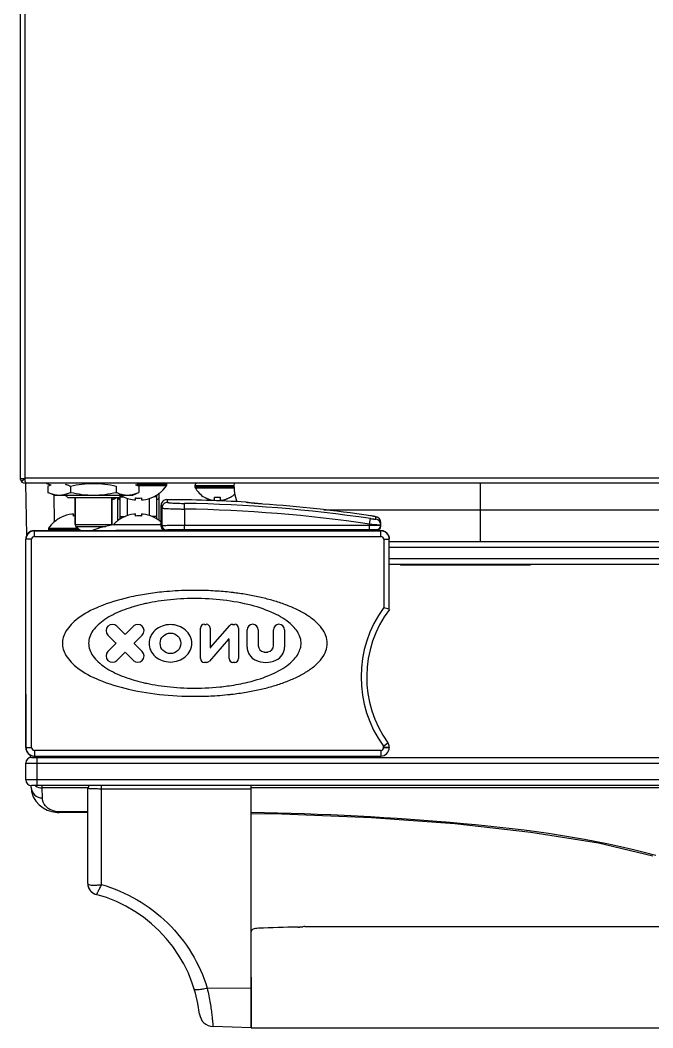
# Model space of a CAD drawing. Header units: millimetres. Extents: x 406 to 4339, y 342 to 2993.
# Drawn here: x 2695 to 2807.3, y 341.8 to 520.6 of the extents above; entities that cross this region are included whole.
import ezdxf

# ---------------------------------------------------------------- set-up
doc = ezdxf.new("R2010")
doc.units = ezdxf.units.MM
doc.header["$LTSCALE"] = 256.666667
doc.layers.get('0').update_dxf_attribs({"linetype": 'CONTINUOUS'})
doc.layers.add('ASSI', color=7, linetype='CONTINUOUS')
doc.layers.add('GEOM', color=7, linetype='CONTINUOUS')

msp = doc.modelspace()

# ---------------------------------------------------------------- linework, layer by layer
at = {"color": 7, "linetype": 'Continuous'}
for p, q in [((2694.98, 987.63), (2694.98, 439.23)), ((2695.88, 439.23), (2694.98, 439.23)), ((2695.17, 438.77), (2695.75, 439.23)), ((2695.88, 438.77), (2695.88, 439.33)), ((2695.88, 438.77), (2695.88, 438.43)), ((3293.98, 438.43), (2695.88, 438.43)), ((2696.14, 429.2), (2695.98, 438.43)), ((2699.89, 437.93), (2700.42, 438.17)), ((2699.89, 437.93), (2699.89, 436.83)), ((2700.99, 436.33), (2699.89, 436.83)), ((2703.93, 437.93), (2703.93, 436.83)), ((2712.02, 437.93), (2712.02, 436.83)), ((2714.96, 436.33), (2716.06, 436.83)), ((2715.46, 438.17), (2715.48, 438.16)), ((2716.06, 437.93), (2715.53, 438.17)), ((2716.06, 437.93), (2716.06, 436.83)), ((2720.46, 437.43), (2720.48, 437.43)), ((2720.48, 437.43), (2720.48, 437.39)), ((2700.99, 436.33), (2714.96, 436.33)), ((2703.48, 435.83), (2702.98, 436.33)), ((2712.48, 435.83), (2703.48, 435.83)), ((2704.73, 435.83), (2704.73, 431.13)), ((2711.23, 435.83), (2711.23, 431.13)), ((2712.48, 435.83), (2712.98, 436.33)), ((2715.43, 435.47), (2715.43, 435.84)), ((2716.53, 435.84), (2716.53, 435.47)), ((2727.68, 435.95), (2727.68, 435.98)), ((2729.48, 435.43), (2729.48, 435.98)), ((2730.48, 435.98), (2730.48, 435.43)), ((2732.28, 435.98), (2732.28, 435.95)), ((2735.08, 435.08), (2735.07, 435.08)), ((2735.08, 435.08), (2735.38, 435.01)), ((2735.37, 435.02), (2735.33, 435.03)), ((2735.33, 435.03), (2735.33, 435.03)), ((2735.45, 435.01), (2735.37, 435.02)), ((2735.56, 434.99), (2735.45, 435.01)), ((2735.71, 434.97), (2735.56, 434.99)), ((2735.88, 434.95), (2735.71, 434.97)), ((2736.08, 434.93), (2735.88, 434.95)), ((2736.31, 434.9), (2736.08, 434.93)), ((2736.57, 434.88), (2736.31, 434.9)), ((2736.85, 434.85), (2736.57, 434.88)), ((2737.15, 434.82), (2736.85, 434.85)), ((2737.48, 434.8), (2737.15, 434.82)), ((2737.82, 434.77), (2737.48, 434.8)), ((2738.04, 434.75), (2737.82, 434.77)), ((2704.43, 432.62), (2704.43, 432.99)), ((2715.43, 432.62), (2715.43, 432.99)), ((2716.53, 432.99), (2716.53, 432.62)), ((2719.98, 430.78), (2719.98, 434.53)), ((2700.48, 431.03), (2700.48, 431.07)), ((2711.48, 431.05), (2711.48, 431.07)), ((2757.31, 432.65), (2757.12, 432.67)), ((2757.54, 432.61), (2757.31, 432.65)), ((2757.73, 432.57), (2757.54, 432.61)), ((2757.9, 432.54), (2757.73, 432.57)), ((2758.04, 432.51), (2757.9, 432.54)), ((2758.16, 432.48), (2758.04, 432.51)), ((2758.27, 432.45), (2758.16, 432.48)), ((2758.39, 432.4), (2758.27, 432.45)), ((2758.52, 432.33), (2758.39, 432.4)), ((2758.64, 432.23), (2758.52, 432.33)), ((2758.76, 432.1), (2758.64, 432.23)), ((2758.86, 431.94), (2758.76, 432.1)), ((2758.94, 431.76), (2758.86, 431.94)), ((2758.97, 431.55), (2758.94, 431.76)), ((2758.98, 431.48), (2758.97, 431.55)), ((2758.98, 430.84), (2758.98, 431.48)), ((2697.47, 430.03), (2758.97, 430.03)), ((2700.49, 431.03), (2700.48, 431.03)), ((2735.27, 430.03), (2735.34, 430.03)), ((2735.34, 430.03), (2735.37, 430.03)), ((2735.37, 430.03), (2735.49, 430.04)), ((2735.49, 430.04), (2735.67, 430.05)), ((2735.67, 430.05), (2735.92, 430.05)), ((2735.92, 430.05), (2736.24, 430.06)), ((2736.24, 430.06), (2736.62, 430.06)), ((2736.62, 430.06), (2737.06, 430.06)), ((2737.06, 430.06), (2737.56, 430.07)), ((2737.56, 430.07), (2737.97, 430.07)), ((2737.97, 430.07), (2756.98, 430.07)), ((2756.98, 430.07), (2757.35, 430.07)), ((2757.35, 430.07), (2757.6, 430.07)), ((2757.6, 430.07), (2757.82, 430.07)), ((2757.82, 430.07), (2757.99, 430.08)), ((2757.99, 430.08), (2758.06, 430.08)), ((2758.06, 430.08), (2758.12, 430.08)), ((2758.12, 430.08), (2758.18, 430.08)), ((2758.18, 430.08), (2758.22, 430.08)), ((2758.22, 430.08), (2758.26, 430.09)), ((2758.26, 430.09), (2758.31, 430.09)), ((2758.31, 430.09), (2758.37, 430.1)), ((2758.37, 430.1), (2758.46, 430.13)), ((2758.46, 430.13), (2758.57, 430.17)), ((2758.57, 430.17), (2758.67, 430.23)), ((2758.67, 430.23), (2758.76, 430.31)), ((2758.76, 430.31), (2758.84, 430.41)), ((2758.84, 430.41), (2758.91, 430.53)), ((2758.91, 430.53), (2758.95, 430.66)), ((2758.95, 430.66), (2758.97, 430.81)), ((2758.97, 430.81), (2758.98, 430.83)), ((2758.98, 430.83), (2758.98, 430.84)), ((2695.98, 391.53), (2695.98, 428.53)), ((2760.32, 429.2), (2760.33, 429.16)), ((2760.48, 428.72), (2760.39, 429.03)), ((2760.49, 428.49), (2760.48, 428.72)), ((2760.49, 416.05), (2760.49, 428.49)), ((3229.46, 428.03), (2760.49, 428.03)), ((3229.46, 424.03), (2760.49, 424.03)), ((2727.66, 413.4), (2728, 413.4)), ((2732.67, 413.4), (2733.06, 413.4)), ((2711.97, 410.07), (2710.56, 411.48)), ((2712.15, 413.07), (2713.56, 411.66)), ((2713.64, 411.66), (2715.06, 413.07)), ((2716.65, 411.48), (2715.23, 410.07)), ((2726.99, 407.33), (2726.99, 412.73)), ((2728.67, 412.73), (2728.67, 409.31)), ((2728.77, 409.27), (2732.16, 413.17)), ((2733.74, 412.73), (2733.74, 407.33)), ((2735.25, 409.35), (2735.25, 412.42)), ((2737.22, 412.42), (2737.22, 409.6)), ((2739.92, 409.6), (2739.92, 412.42)), ((2741.89, 412.42), (2741.89, 409.35)), ((2710.56, 408.57), (2711.97, 409.99)), ((2715.23, 409.99), (2716.65, 408.57)), ((2731.95, 410.78), (2728.56, 406.89)), ((2732.05, 407.33), (2732.05, 410.75)), ((2713.56, 408.4), (2712.15, 406.98)), ((2715.06, 406.98), (2713.64, 408.4)), ((2728.05, 406.65), (2727.66, 406.65)), ((2733.06, 406.65), (2732.72, 406.65)), ((2696.82, 389.78), (2696.82, 390.18)), ((2697.47, 389.78), (2697.47, 390.03)), ((2697.48, 390.03), (2758.98, 390.03)), ((2734.48, 389.78), (2734.48, 390.03)), ((2760.48, 391.62), (2760.48, 391.53)), ((2695.98, 385.78), (2695.98, 388.78)), ((2696.98, 389.78), (3292.98, 389.78)), ((2696.92, 384.45), (2696.91, 384.78)), ((3292.98, 384.78), (2696.98, 384.78)), ((2735.98, 341.78), (2735.98, 384.78)), ((2696.92, 384.45), (2696.99, 383.73)), ((2696.99, 383.73), (2697.29, 382.81)), ((2697.29, 382.81), (2697.76, 382)), ((2706.98, 367.39), (2706.98, 384.28)), ((2697.76, 382), (2698.35, 381.34)), ((2698.35, 381.34), (2699.03, 380.82)), ((2699.03, 380.82), (2699.79, 380.43)), ((2699.79, 380.43), (2700.62, 380.15)), ((2700.62, 380.15), (2701.55, 380.01)), ((2701.55, 380.01), (2701.91, 380)), ((2706.98, 380), (2701.91, 380)), ((2735.98, 379.84), (2741.43, 379.75)), ((2741.43, 379.75), (2757.35, 379.09)), ((2757.35, 379.09), (2772.12, 378.02)), ((2772.12, 378.02), (2785.59, 376.52)), ((2785.59, 376.52), (2797.61, 374.61)), ((2797.61, 374.61), (2807.25, 372.31)), ((2735.98, 341.78), (2729.2, 342.01))]:
    msp.add_line(p, q, dxfattribs=at)
at = {"color": 9, "linetype": 'Continuous'}
for p, q in [((2695.88, 439.33), (2695.88, 987.53)), ((3294.08, 439.33), (2695.88, 439.33)), ((2720.98, 438.23), (2715.71, 438.23)), ((2776.6, 438.43), (2776.6, 428.03)), ((2720.98, 438.11), (2715.65, 438.11)), ((2720.94, 438), (2715.89, 438)), ((2719.63, 431.81), (2719.63, 436.64)), ((2701.09, 431.62), (2701.01, 436.33)), ((2712.33, 431.81), (2712.33, 435.83)), ((2712.73, 436.06), (2712.73, 436.08)), ((2712.73, 432.56), (2712.73, 436.06)), ((2712.73, 436.06), (2713.26, 436.06)), ((2714.03, 432.71), (2714.03, 435.74)), ((2717.93, 432.71), (2717.93, 435.74)), ((2719.22, 436.06), (2718.69, 436.06)), ((2719.23, 436.06), (2719.23, 436.36)), ((2719.23, 432.56), (2719.23, 436.06)), ((2720.98, 435.53), (2721.14, 435.05)), ((2724.13, 433.86), (2724.15, 434.86)), ((2738.04, 434.75), (2738.04, 434.75)), ((2719.98, 434.53), (2720.13, 434.05)), ((2720.13, 434.05), (2720.13, 430.94)), ((2724.13, 433.86), (2724.13, 430.99)), ((2748.88, 433.73), (3241.07, 433.73)), ((2704.73, 431.13), (2711.23, 431.13)), ((2712.73, 432.09), (2712.73, 432.56)), ((2712.73, 432.56), (2713.61, 432.56)), ((2718.43, 432.56), (2718.34, 432.56)), ((2719.23, 432.56), (2718.43, 432.56)), ((2719.23, 432.09), (2719.23, 432.56)), ((2756.98, 431.18), (2757.12, 432.17)), ((2756.98, 430.24), (2756.98, 431.18)), ((2757.12, 432.67), (2757.12, 432.67)), ((2758.12, 432.07), (2758.12, 432.47)), ((2697.47, 430.03), (2697.51, 429.99)), ((2697.51, 428.99), (2697.51, 429.99)), ((2697.51, 429.99), (2758.99, 429.99)), ((2699.98, 430.34), (2705.37, 430.34)), ((2699.98, 430.23), (2705.54, 430.23)), ((2700.01, 430.45), (2705.24, 430.45)), ((2704.87, 430.78), (2710.16, 430.78)), ((2719.98, 430.78), (2720.13, 430.94)), ((2720.73, 430.03), (2720.88, 430.19)), ((2723.23, 430.03), (2723.27, 430.07)), ((2724.13, 430.24), (2724.13, 430.99)), ((2724.13, 430.99), (2756.98, 430.99)), ((2724.13, 430.24), (2756.98, 430.24)), ((2724.56, 430.03), (2724.56, 430.08)), ((2731.39, 430.08), (2724.56, 430.08)), ((2731.39, 430.03), (2731.39, 430.08)), ((2732.68, 430.07), (2732.72, 430.03)), ((2735.92, 430.05), (2735.9, 430.05)), ((2736.28, 430.06), (2736.18, 430.06)), ((2736.4, 430.06), (2736.28, 430.06)), ((2736.43, 430.06), (2736.4, 430.06)), ((2736.57, 430.06), (2736.43, 430.06)), ((2736.69, 430.06), (2736.57, 430.06)), ((2737.14, 430.07), (2737.03, 430.06)), ((2737.7, 430.07), (2737.54, 430.07)), ((2737.97, 430.07), (2737.7, 430.07)), ((2758.23, 430.22), (2758.23, 430.09)), ((2758.99, 429.99), (2758.97, 430.03)), ((2758.99, 428.99), (2758.99, 429.99)), ((2695.98, 428.53), (2696.01, 428.49)), ((2696.01, 391.53), (2696.01, 428.49)), ((2697.01, 428.49), (2696.01, 428.49)), ((2697.01, 391.53), (2697.01, 428.49)), ((2697.51, 428.99), (2758.99, 428.99)), ((2759.49, 428.49), (2760.49, 428.49)), ((2759.49, 428.49), (2759.49, 416.38)), ((3229.46, 427.03), (2760.49, 427.03)), ((3229.46, 425.03), (2760.49, 425.03)), ((2759.43, 391.76), (2760.24, 392.35)), ((2695.98, 391.53), (2697.01, 391.53)), ((2697.51, 391.03), (2697.51, 390.03)), ((2758.98, 391.03), (2697.51, 391.03)), ((2758.98, 391.03), (2758.98, 390.03)), ((2759.48, 391.62), (2760.48, 391.62)), ((2759.48, 391.62), (2759.48, 391.53)), ((2759.48, 391.53), (2760.48, 391.53)), ((2695.98, 388.78), (3293.98, 388.78)), ((2697.98, 384.78), (2697.98, 389.78)), ((3293.98, 385.78), (2695.98, 385.78)), ((2698.89, 384.36), (2698.88, 384.79)), ((2698.92, 382.6), (2698.89, 384.36)), ((2735.98, 384.17), (2709.39, 384.17)), ((2709.39, 367.21), (2709.39, 384.17)), ((2706.98, 380.12), (2701.91, 380.12)), ((2701.91, 380), (2701.91, 380.12)), ((2735.98, 348.77), (2728.17, 348.83))]:
    msp.add_line(p, q, dxfattribs=at)
at = {"color": 7, "linetype": 'Continuous'}
msp.add_circle((2721.65, 410.03), 1.83, dxfattribs=at)
for centre, radius, start, end in [((2695.88, 439.33), 0.9, 186.3797, 270), ((2720.78, 438.23), 0.2, 0, 90), ((2740.92, 437.97), 8, 176.7054, 200.545), ((2716.17, 441.13), 5.67, 315.5167, 319.1826), ((2720.78, 438.11), 0.2, 326.758, 360), ((2730.17, 440.05), 4.8, 210.3012, 238.6273), ((2729.78, 440.05), 4.8, 301.3727, 313.2193), ((2709.81, 439.97), 4.69, 287.5238, 288.465), ((2709.81, 439.99), 4.7, 288.4656, 290.5187), ((2709.8, 440), 4.72, 290.5181, 291.0023), ((2709.8, 440.01), 4.72, 291.0025, 292.5476), ((2709.8, 440.01), 4.73, 292.5474, 293.3174), ((2709.8, 440.02), 4.73, 293.3175, 294.5722), ((2709.8, 440.02), 4.74, 294.5722, 295.5402), ((2709.79, 440.03), 4.74, 295.5402, 296.6812), ((2709.79, 440.03), 4.75, 296.6812, 297.7337), ((2715.79, 441.14), 5.68, 239.4314, 239.6908), ((2715.9, 441.79), 6.33, 263.1837, 265.7043), ((2715.97, 441.61), 5.8, 264.5771, 266.3852), ((2715.97, 441.63), 5.82, 266.3851, 268.1919), ((2715.98, 441.65), 5.84, 268.1917, 270.0001), ((2715.98, 441.63), 5.82, 269.9972, 275.4179), ((2716.05, 441.79), 6.33, 274.2958, 276.8163), ((2720.98, 434.53), 1, 89.7796, 180.0031), ((2719.98, 180.53), 255, 86.6073, 89.7746), ((2730.16, 440.04), 4.75, 238.4659, 241.0313), ((2730.16, 440.03), 4.75, 241.0316, 241.9926), ((2730.16, 440.03), 4.75, 241.9926, 243.3187), ((2730.16, 440.03), 4.74, 243.3188, 244.4598), ((2730.15, 440.02), 4.74, 244.4598, 245.4278), ((2730.15, 440.02), 4.73, 245.4278, 246.6825), ((2730.15, 440.01), 4.73, 246.6826, 247.4526), ((2730.15, 440.01), 4.72, 247.4524, 248.9975), ((2730.15, 440), 4.72, 248.9977, 249.4819), ((2730.14, 439.99), 4.7, 249.4813, 251.5344), ((2730.14, 439.97), 4.68, 251.535, 252.6227), ((2730.13, 439.96), 4.67, 252.6228, 253.6051), ((2730.12, 439.93), 4.64, 253.6036, 255.6824), ((2729.23, 437.42), 2.01, 262.7259, 264.7415), ((2729.23, 437.4), 1.98, 264.7442, 265.3991), ((2729.23, 437.39), 1.97, 265.3984, 266.7833), ((2729.23, 437.38), 1.96, 266.7841, 267.6235), ((2729.23, 437.37), 1.96, 267.6234, 268.8455), ((2729.23, 437.37), 1.95, 268.8459, 270.9258), ((2729.23, 437.37), 1.95, 270.9261, 271.9964), ((2729.22, 437.38), 1.96, 271.9964, 273.0228), ((2729.22, 437.39), 1.97, 273.0233, 274.286), ((2729.22, 437.4), 1.98, 274.2856, 275.1372), ((2729.22, 437.42), 2.01, 275.1401, 277.2744), ((2729.98, 439.74), 3.79, 262.4006, 267.4511), ((2729.98, 439.72), 3.77, 267.455, 270), ((2729.98, 439.72), 3.77, 270, 272.545), ((2729.97, 439.74), 3.79, 272.5489, 277.5994), ((2730.73, 437.42), 2.01, 262.7256, 264.8598), ((2730.73, 437.4), 1.98, 264.8627, 265.7144), ((2730.73, 437.39), 1.97, 265.714, 266.9766), ((2730.73, 437.38), 1.96, 266.9771, 268.0037), ((2730.73, 437.37), 1.95, 268.0037, 269.0738), ((2730.73, 437.37), 1.95, 269.0741, 270.1995), ((2730.73, 437.37), 1.95, 270.1995, 271.1541), ((2730.73, 437.37), 1.95, 271.1545, 272.3767), ((2730.72, 437.38), 1.96, 272.3765, 273.2159), ((2730.72, 437.39), 1.97, 273.2167, 274.6016), ((2730.72, 437.4), 1.98, 274.6009, 275.2558), ((2730.72, 437.42), 2.01, 275.2585, 277.2741), ((2729.83, 439.93), 4.64, 284.3176, 286.3964), ((2729.82, 439.96), 4.67, 286.3949, 287.3772), ((2729.81, 439.97), 4.68, 287.3773, 288.465), ((2729.81, 439.99), 4.7, 288.4656, 290.5187), ((2729.8, 440), 4.72, 290.5181, 291.0023), ((2729.8, 440.01), 4.72, 291.0025, 292.5476), ((2729.8, 440.01), 4.73, 292.5474, 293.3174), ((2729.8, 440.02), 4.73, 293.3175, 294.5722), ((2729.8, 440.02), 4.74, 294.5722, 295.5402), ((2729.79, 440.03), 4.74, 295.5402, 296.6812), ((2729.79, 440.03), 4.75, 296.6813, 298.0074), ((2729.79, 440.03), 4.75, 298.0074, 298.9684), ((2729.79, 440.04), 4.75, 298.9687, 301.5341), ((2719.98, 180.53), 254.87, 81.6196, 85.9346), ((2704.9, 426.67), 6.33, 94.2958, 96.8163), ((2715.9, 426.67), 6.33, 94.2958, 96.8163), ((2716.05, 426.67), 6.33, 83.1837, 85.7043), ((2704.78, 427.33), 5.67, 135.5167, 139.1826), ((2704.97, 426.84), 5.81, 92.4549, 95.4217), ((2705.23, 431.13), 0.5, 180, 224.974), ((2710.73, 431.13), 0.5, 344.592, 360), ((2715.78, 427.33), 5.66, 137.6009, 138.7677), ((2715.78, 427.33), 5.67, 135.5165, 137.601), ((2715.97, 426.82), 5.82, 89.9972, 95.4179), ((2715.98, 426.81), 5.84, 88.1917, 90.0001), ((2715.98, 426.82), 5.82, 86.3851, 88.1919), ((2715.98, 426.85), 5.8, 84.5771, 86.3852), ((2697.47, 428.53), 1.5, 89.9968, 180.0032), ((2700.18, 430.34), 0.2, 146.758, 180), ((2700.18, 430.23), 0.2, 180, 270), ((2720.73, 430.78), 0.75, 180.0029, 269.9971), ((2731.29, 355.7), 74.38, 88.9319, 89.9267), ((2737.43, 428.57), 1.51, 98.5684, 104.3632), ((2749.15, 443.11), 17.7, 227.4974, 227.6942), ((2758.23, 430.84), 0.75, 270.0021, 359.2289), ((2758.99, 428.49), 1.5, 34.9827, 90.0053), ((2758.99, 428.49), 1.5, 30.2534, 34.9803), ((2758.99, 428.49), 1.5, 26.5662, 30.2534), ((2758.99, 428.49), 1.5, 21.0462, 26.5663), ((2724.66, 372.41), 46.93, 98.9046, 100.7103), ((2776.48, 404.03), 20, 143.047, 215.7313), ((2719.43, 293.16), 129.57, 71.5239, 71.9895), ((2711.35, 412.28), 1.12, 45, 225), ((2715.85, 412.28), 1.12, 315, 135), ((2727.66, 412.73), 0.675, 90, 180), ((2728, 412.73), 0.675, 0, 90), ((2732.67, 412.73), 0.675, 90, 139), ((2733.06, 412.73), 0.675, 0, 90), ((2736.24, 412.42), 0.984, 0, 180), ((2740.9, 412.42), 0.984, 0, 180), ((2713.6, 411.7), 0.0562, 225, 315), ((2711.93, 410.03), 0.0562, 315, 45), ((2715.27, 410.03), 0.0562, 135, 225), ((2731.99, 410.75), 0.0562, 0, 139), ((2738.35, 409.6), 1.12, 180, 262.3377), ((2738.8, 409.6), 1.12, 277.6623, 360), ((2711.35, 407.78), 1.12, 135, 315), ((2713.6, 408.36), 0.0562, 45, 135), ((2715.85, 407.78), 1.12, 225, 45), ((2728.73, 409.31), 0.0562, 180, 319), ((2737.78, 409.35), 2.53, 180, 246.4218), ((2738.57, 411.27), 2.81, 262.3377, 277.6623), ((2739.36, 409.35), 2.53, 293.5782, 360), ((2727.66, 407.33), 0.675, 180, 270), ((2728.05, 407.33), 0.675, 270, 319), ((2732.72, 407.33), 0.675, 180, 270), ((2733.06, 407.33), 0.675, 270, 360), ((2738.57, 411.15), 4.5, 246.4218, 293.5782), ((2726.52, 441.08), 38.97, 277.7571, 278.1966), ((2726.3, 454.66), 54.02, 275.824, 276.1409), ((2759.23, 391.62), 1.25, 0, 35.7313), ((2697.47, 391.53), 1.5, 180, 241.9175), ((2697.51, 391.53), 1.5, 179.9995, 258.7039), ((2697.47, 391.53), 1.5, 251.4021, 258.868), ((2697.51, 391.52), 1.49, 258.712, 259.3217), ((2697.51, 391.53), 1.51, 259.3317, 269.9849), ((2758.98, 391.53), 1.5, 270, 360), ((2696.98, 388.78), 1, 90, 180), ((2696.98, 385.78), 1, 180, 270), ((2707.48, 384.28), 0.5, 90.0016, 180), ((2708.98, 367.39), 2, 180, 254.9739), ((2701.98, 341.31), 25, 6.6929, 74.9538), ((2729.29, 344.51), 2.5, 186.6929, 268)]:
    msp.add_arc(centre, radius, start, end, dxfattribs=at)
at = {"color": 6, "linetype": 'Continuous'}
msp.add_arc((2712.73, 435.96), 0.4, 197.9993, 199.4193, dxfattribs=at)
at = {"color": 9, "linetype": 'Continuous'}
for centre, radius, start, end in [((2712.73, 435.96), 0.4, 199.4193, 270), ((2719.23, 435.96), 0.4, 270, 360), ((2721.13, 434.05), 1, 89.7742, 179.8951), ((2719.98, 180.53), 254.37, 81.603, 89.0598), ((2736.28, 440.63), 5.69, 260.5125, 260.9361), ((2736.41, 441.49), 6.56, 260.932, 261.1755), ((2719.98, 180.53), 254.87, 81.6196, 85.9346), ((2719.98, 180.53), 253.37, 81.603, 89.0598), ((2757.98, 431.48), 0.999, 0.0364, 81.4434), ((2757.98, 431.08), 0.999, 0.0368, 81.4308), ((2697.51, 428.49), 1.5, 90.0128, 179.9872), ((2720.88, 430.94), 0.75, 180.0275, 269.9725), ((2723.27, 429.07), 1.01, 73.9407, 89.9685), ((2732.68, 429.07), 1.01, 90.031, 106.0495), ((2737.28, 429.95), 1.54, 176.3605, 177.0759), ((2737.05, 371.55), 58.52, 90.8598, 91.114), ((2737.79, 310.4), 119.66, 90.3633, 90.5256), ((2737.43, 428.57), 1.5, 98.5016, 103.1549), ((2737.94, 284.72), 145.35, 90.1589, 90.3163), ((2758.23, 430.97), 0.75, 270.0021, 359.9892), ((2697.51, 428.49), 0.5, 89.9964, 180.0036), ((2758.99, 428.49), 0.5, 359.9986, 89.9949), ((2776.48, 404.03), 21, 143.9686, 215.7313), ((2759.23, 391.62), 0.25, 0, 35.7313), ((2697.51, 391.53), 0.5, 180.0044, 270.0043), ((2758.98, 391.53), 0.5, 270, 360), ((2698.83, 386.36), 1.98, 233.3742, 236.1135), ((2708.96, 367.31), 1.92, 239.8863, 240.2146), ((2708.97, 367.32), 1.94, 240.2346, 254.9137)]:
    msp.add_arc(centre, radius, start, end, dxfattribs=at)
at = {"color": 7, "linetype": 'Continuous'}
for centre, major_axis, ratio, start_param, end_param in [((2758.98, 428.53), (-0.67, 1.34), 0.99981, 4.712287, 5.819644), ((2697.48, 391.53), (1.5, 0), 0.999848, 9.424778, 10.995574)]:
    msp.add_ellipse(centre, major_axis=major_axis, ratio=ratio, start_param=start_param, end_param=end_param, dxfattribs=at)
for points, knots in [([(2695.88, 438.77), (2695.88, 438.75), (2695.89, 438.66), (2695.91, 438.58), (2695.93, 438.52)], [0, 0, 0, 0, 0.299271, 1, 1, 1, 1]), ([(2695.93, 438.52), (2695.93, 438.5), (2695.94, 438.47), (2695.96, 438.43), (2695.98, 438.43)], [0, 0, 0, 0, 0.680679, 1, 1, 1, 1]), ([(2702.98, 438.28), (2703.06, 438.26), (2703.38, 438.16), (2703.7, 438.03), (2703.93, 437.93)], [0, 0, 0, 0, 0.246009, 1, 1, 1, 1]), ([(2703.93, 437.93), (2705.26, 438.23), (2707.98, 438.61), (2710.69, 438.23), (2712.02, 437.93)], [0, 0, 0, 0, 0.5, 1, 1, 1, 1]), ([(2699.89, 436.83), (2700.38, 436.61), (2701.15, 436.35), (2702.21, 436.32), (2702.72, 436.41), (2702.98, 436.48)], [0, 0, 0, 0, 0.506457, 0.751921, 1, 1, 1, 1]), ([(2702.98, 436.48), (2703.06, 436.5), (2703.38, 436.6), (2703.7, 436.72), (2703.93, 436.83)], [0, 0, 0, 0, 0.246009, 1, 1, 1, 1]), ([(2703.93, 436.83), (2705.26, 436.53), (2707.98, 436.14), (2710.69, 436.53), (2712.02, 436.83)], [0, 0, 0, 0, 0.5, 1, 1, 1, 1]), ([(2712.02, 436.83), (2712.1, 436.79), (2712.41, 436.66), (2712.73, 436.54), (2712.97, 436.48)], [0, 0, 0, 0, 0.254272, 1, 1, 1, 1]), ([(2712.97, 436.48), (2713.23, 436.41), (2713.74, 436.32), (2714.8, 436.35), (2715.57, 436.61), (2716.06, 436.83)], [0, 0, 0, 0, 0.248079, 0.493543, 1, 1, 1, 1]), ([(2716.8, 435.5), (2717.44, 435.57), (2718.7, 435.94), (2719.76, 436.7), (2720.21, 437.16)], [0, 0, 0, 0, 0.500033, 1, 1, 1, 1]), ([(2704.15, 432.96), (2703.51, 432.88), (2702.25, 432.52), (2701.19, 431.75), (2700.74, 431.29)], [0, 0, 0, 0, 0.500033, 1, 1, 1, 1]), ([(2715.15, 432.96), (2714.51, 432.88), (2713.25, 432.52), (2712.19, 431.75), (2711.74, 431.29)], [0, 0, 0, 0, 0.500033, 1, 1, 1, 1]), ([(2719.98, 431.52), (2719.54, 431.92), (2718.54, 432.57), (2717.39, 432.89), (2716.8, 432.96)], [0, 0, 0, 0, 0.49997, 1, 1, 1, 1]), ([(2724.56, 430.08), (2724.44, 430.08), (2724.01, 430.08), (2723.57, 430.08), (2723.27, 430.07)], [0, 0, 0, 0, 0.290197, 1, 1, 1, 1]), ([(2722.51, 419.33), (2721.83, 419.28), (2720.12, 419.15), (2718.41, 418.94), (2717.4, 418.78)], [0, 0, 0, 0, 0.399619, 1, 1, 1, 1]), ([(2733.01, 419), (2732.93, 419.01), (2731.91, 419.13), (2729.87, 419.32), (2726.44, 419.47), (2723.96, 419.41), (2722.51, 419.33)], [0, 0, 0, 0, 0.021965, 0.2942, 0.584416, 1, 1, 1, 1]), ([(2749.48, 410.03), (2749.48, 410.49), (2749.29, 411.44), (2748.53, 412.78), (2747.35, 414), (2745.83, 415.11), (2744.04, 416.08), (2742.04, 416.92), (2740.28, 417.5), (2738.83, 417.9), (2737.72, 418.18), (2736.57, 418.42), (2735, 418.72), (2733.8, 418.9), (2733.01, 419)], [0, 0, 0, 0, 0.068683, 0.143337, 0.227485, 0.321709, 0.424613, 0.533781, 0.646463, 0.703294, 0.760039, 0.818239, 0.879606, 1, 1, 1, 1]), ([(2715.94, 418.53), (2715.37, 418.42), (2712.99, 417.92), (2709.27, 416.81), (2705.43, 414.82), (2703.32, 412.77), (2702.58, 411.13), (2702.48, 410.38), (2702.48, 410.03)], [0, 0, 0, 0, 0.103475, 0.430675, 0.685486, 0.8669, 0.937435, 1, 1, 1, 1]), ([(2744.83, 410.03), (2744.83, 410.33), (2744.74, 410.96), (2744.16, 412.33), (2742.48, 414.07), (2739.39, 415.76), (2735.23, 417.08), (2730.38, 417.86), (2726.15, 418.04), (2722.85, 417.89), (2720.58, 417.67), (2718.8, 417.39), (2717.48, 417.13), (2716.56, 416.92), (2715.66, 416.69), (2714.5, 416.35), (2713.08, 415.86), (2711.48, 415.15), (2710.04, 414.32), (2708.82, 413.38), (2707.88, 412.35), (2707.27, 411.22), (2707.12, 410.42), (2707.12, 410.03)], [0, 0, 0, 0, 0.020408, 0.043254, 0.101075, 0.180999, 0.282803, 0.398594, 0.516256, 0.572147, 0.624595, 0.672914, 0.6954, 0.716739, 0.737559, 0.758427, 0.799868, 0.840135, 0.878261, 0.913403, 0.94509, 0.97355, 1, 1, 1, 1]), ([(2725.44, 410.03), (2725.44, 410.46), (2725.23, 411.36), (2724.37, 412.46), (2723.11, 413.18), (2721.65, 413.43), (2720.18, 413.18), (2718.92, 412.46), (2718.06, 411.36), (2717.85, 410.46), (2717.85, 410.03)], [0, 0, 0, 0, 0.117152, 0.239047, 0.367351, 0.5, 0.632649, 0.760953, 0.882848, 1, 1, 1, 1]), ([(2702.48, 410.03), (2702.48, 409.67), (2702.58, 408.92), (2703.32, 407.29), (2705.43, 405.24), (2709.27, 403.25), (2714.45, 401.69), (2720.49, 400.77), (2725.76, 400.56), (2729.53, 400.72), (2731.16, 400.86), (2731.78, 400.92)], [0, 0, 0, 0, 0.032239, 0.068586, 0.162068, 0.293372, 0.461977, 0.654451, 0.850288, 0.943313, 1, 1, 1, 1]), ([(2707.12, 410.03), (2707.12, 409.64), (2707.27, 408.84), (2707.88, 407.71), (2708.82, 406.67), (2710.04, 405.74), (2711.48, 404.91), (2713.08, 404.2), (2714.5, 403.71), (2715.66, 403.37), (2716.56, 403.13), (2717.48, 402.93), (2718.8, 402.66), (2720.58, 402.39), (2722.85, 402.16), (2726.15, 402.02), (2729.15, 402.14), (2731.32, 402.4), (2731.78, 402.46)], [0, 0, 0, 0, 0.041776, 0.086726, 0.136772, 0.192276, 0.252491, 0.316089, 0.381542, 0.414501, 0.447384, 0.481087, 0.516602, 0.592917, 0.675754, 0.764028, 0.949863, 1, 1, 1, 1]), ([(2717.85, 410.03), (2717.85, 409.59), (2718.06, 408.7), (2718.92, 407.6), (2720.18, 406.88), (2721.65, 406.63), (2723.11, 406.88), (2724.37, 407.6), (2725.23, 408.7), (2725.44, 409.59), (2725.44, 410.03)], [0, 0, 0, 0, 0.117152, 0.239047, 0.367351, 0.5, 0.632649, 0.760953, 0.882848, 1, 1, 1, 1]), ([(2732.08, 400.95), (2732.31, 400.98), (2733.42, 401.1), (2734.92, 401.32), (2736.57, 401.63), (2737.72, 401.88), (2738.83, 402.15), (2740.28, 402.56), (2742.04, 403.14), (2744.04, 403.98), (2745.83, 404.95), (2747.35, 406.06), (2748.53, 407.28), (2749.29, 408.61), (2749.48, 409.57), (2749.48, 410.03)], [0, 0, 0, 0, 0.033682, 0.159739, 0.21836, 0.273957, 0.328165, 0.382453, 0.490095, 0.59438, 0.692681, 0.782691, 0.863075, 0.934389, 1, 1, 1, 1]), ([(2732.08, 402.5), (2733.19, 402.66), (2735.77, 403.15), (2739.39, 404.3), (2742.48, 405.99), (2744.16, 407.72), (2744.74, 409.1), (2744.83, 409.73), (2744.83, 410.03)], [0, 0, 0, 0, 0.214505, 0.497268, 0.71926, 0.879859, 0.943317, 1, 1, 1, 1])]:
    msp.add_open_spline(points, degree=3, knots=knots, dxfattribs=at)
for points in [[(2699.89, 437.93), (2700.08, 438.01), (2700.27, 438.09), (2700.47, 438.16)], [(2715.48, 438.16), (2715.68, 438.09), (2715.87, 438.01), (2716.06, 437.93)], [(2712.92, 436.24), (2713.6, 435.85), (2714.37, 435.59), (2715.15, 435.5)], [(2760.39, 429.03), (2760.46, 428.86), (2760.49, 428.68), (2760.49, 428.49)]]:
    msp.add_open_spline(points, degree=3, dxfattribs=at)
at = {"color": 9, "linetype": 'Continuous'}
for points, knots in [([(2712.73, 436.06), (2712.73, 436.06), (2712.73, 436.06), (2712.73, 436.06), (2712.73, 436.06)], [0, 0, 0, 0, 0.447982, 1, 1, 1, 1]), ([(2719.22, 436.06), (2719.22, 436.06), (2719.22, 436.06), (2719.23, 436.06), (2719.23, 436.06)], [0, 0, 0, 0, 0.447982, 1, 1, 1, 1]), ([(2721.14, 435.05), (2721.14, 435.04), (2721.17, 435.03), (2721.21, 435.02), (2721.29, 435), (2721.44, 434.98), (2721.7, 434.96), (2722.07, 434.93), (2722.51, 434.91), (2723.22, 434.88), (2723.77, 434.87), (2724.15, 434.86)], [0, 0, 0, 0, 0.008158, 0.024672, 0.050088, 0.084302, 0.177954, 0.302274, 0.45262, 0.623359, 1, 1, 1, 1]), ([(2735.34, 435.02), (2735.31, 435.02), (2735.22, 435.04), (2735.12, 435.06), (2735.07, 435.08)], [0, 0, 0, 0, 0.337497, 1, 1, 1, 1]), ([(2738.04, 434.75), (2737.53, 434.79), (2736.65, 434.86), (2735.77, 434.95), (2735.41, 435.01)], [0, 0, 0, 0, 0.579312, 1, 1, 1, 1]), ([(2720.13, 434.05), (2720.14, 434.04), (2720.17, 434.03), (2720.23, 434.02), (2720.33, 434), (2720.54, 433.98), (2720.87, 433.96), (2721.36, 433.93), (2721.96, 433.91), (2722.64, 433.89), (2723.37, 433.87), (2723.88, 433.87), (2724.13, 433.86)], [0, 0, 0, 0, 0.007434, 0.023588, 0.048758, 0.082787, 0.176209, 0.300482, 0.450993, 0.622117, 0.807439, 1, 1, 1, 1]), ([(2756.98, 431.18), (2757.23, 431.16), (2757.6, 431.14), (2758.07, 431.11), (2758.37, 431.09), (2758.62, 431.08), (2758.78, 431.08), (2758.88, 431.08), (2758.93, 431.08), (2758.96, 431.08), (2758.98, 431.08), (2758.98, 431.09)], [0, 0, 0, 0, 0.38229, 0.555071, 0.706587, 0.830946, 0.92334, 0.956386, 0.980231, 0.994689, 1, 1, 1, 1]), ([(2758.12, 432.47), (2758.12, 432.48), (2758.09, 432.49), (2758.04, 432.51), (2757.94, 432.53), (2757.82, 432.55), (2757.67, 432.58), (2757.43, 432.63), (2757.25, 432.65), (2757.12, 432.67)], [0, 0, 0, 0, 0.023133, 0.082387, 0.176287, 0.301099, 0.451932, 0.622998, 1, 1, 1, 1]), ([(2757.12, 432.17), (2757.25, 432.15), (2757.43, 432.13), (2757.67, 432.1), (2757.82, 432.08), (2757.94, 432.07), (2758.04, 432.06), (2758.09, 432.06), (2758.12, 432.07), (2758.12, 432.07)], [0, 0, 0, 0, 0.380794, 0.553351, 0.704997, 0.829661, 0.92233, 0.979392, 1, 1, 1, 1]), ([(2720.13, 430.94), (2720.14, 430.94), (2720.17, 430.94), (2720.23, 430.95), (2720.33, 430.95), (2720.47, 430.96), (2720.64, 430.96), (2720.93, 430.97), (2721.36, 430.98), (2721.96, 430.98), (2722.64, 430.99), (2723.37, 430.99), (2723.88, 430.99), (2724.13, 430.99)], [0, 0, 0, 0, 0.006544, 0.022344, 0.047336, 0.081283, 0.123882, 0.174721, 0.299163, 0.449941, 0.621391, 0.807071, 1, 1, 1, 1]), ([(2720.88, 430.19), (2720.89, 430.19), (2720.92, 430.19), (2720.96, 430.2), (2721.05, 430.2), (2721.21, 430.21), (2721.48, 430.22), (2721.88, 430.23), (2722.37, 430.23), (2723.13, 430.24), (2723.72, 430.24), (2724.13, 430.24)], [0, 0, 0, 0, 0.006622, 0.022452, 0.047461, 0.081416, 0.174853, 0.299281, 0.450035, 0.621457, 1, 1, 1, 1]), ([(2735.9, 430.05), (2735.82, 430.05), (2735.61, 430.04), (2735.4, 430.04), (2735.27, 430.03)], [0, 0, 0, 0, 0.353185, 1, 1, 1, 1]), ([(2756.98, 430.99), (2757.23, 430.99), (2757.6, 430.99), (2758.07, 430.99), (2758.37, 430.99), (2758.59, 430.98), (2758.73, 430.98), (2758.82, 430.98), (2758.88, 430.98), (2758.93, 430.98), (2758.95, 430.97), (2758.98, 430.97), (2758.98, 430.97)], [0, 0, 0, 0, 0.382614, 0.555448, 0.706958, 0.831298, 0.881747, 0.923705, 0.956771, 0.980633, 0.995059, 1, 1, 1, 1]), ([(2756.98, 430.24), (2757.13, 430.24), (2757.37, 430.24), (2757.66, 430.24), (2757.85, 430.24), (2758, 430.23), (2758.11, 430.23), (2758.17, 430.23), (2758.2, 430.23), (2758.21, 430.22), (2758.23, 430.22), (2758.23, 430.22)], [0, 0, 0, 0, 0.382491, 0.555272, 0.706738, 0.831043, 0.92344, 0.956519, 0.980406, 0.994882, 1, 1, 1, 1]), ([(2758.23, 430.09), (2758.23, 430.09), (2758.21, 430.09), (2758.2, 430.08), (2758.17, 430.08), (2758.11, 430.08), (2758, 430.08), (2757.85, 430.07), (2757.66, 430.07), (2757.37, 430.07), (2757.13, 430.07), (2756.98, 430.07)], [0, 0, 0, 0, 0.005119, 0.019594, 0.043479, 0.076557, 0.168956, 0.293263, 0.444729, 0.617511, 1, 1, 1, 1]), ([(2709.39, 384.17), (2709.39, 384.24), (2709.39, 384.38), (2709.39, 384.55), (2709.39, 384.66), (2709.4, 384.72), (2709.4, 384.75), (2709.4, 384.78), (2709.41, 384.78)], [0, 0, 0, 0, 0.363496, 0.69091, 0.820342, 0.917787, 0.978486, 1, 1, 1, 1]), ([(2696.92, 384.45), (2696.93, 383.97), (2697.39, 382.96), (2698.42, 382.6), (2698.92, 382.6)], [0, 0, 0, 0, 0.489095, 1, 1, 1, 1]), ([(2709.39, 384.17), (2709.08, 384.17), (2708.62, 384.17), (2708.05, 384.19), (2707.69, 384.2), (2707.4, 384.22), (2707.18, 384.23), (2707.05, 384.25), (2706.99, 384.26), (2706.98, 384.27), (2706.98, 384.28)], [0, 0, 0, 0, 0.386339, 0.55903, 0.709361, 0.832009, 0.922818, 0.97893, 0.993589, 1, 1, 1, 1]), ([(2701.91, 380.12), (2701.02, 380.12), (2699.5, 380.69), (2698.93, 382.1), (2698.92, 382.6)], [0, 0, 0, 0, 0.636873, 1, 1, 1, 1]), ([(2807.78, 372.36), (2796.67, 375.43), (2772.61, 378.61), (2748.55, 379.75), (2735.98, 380.01)], [0, 0, 0, 0, 0.478347, 1, 1, 1, 1]), ([(2706.98, 367.39), (2706.98, 367.36), (2706.99, 367.33), (2707.01, 367.31), (2707.02, 367.3)], [0, 0, 0, 0, 0.70163, 1, 1, 1, 1]), ([(2707.02, 367.3), (2707.1, 367.22), (2707.39, 367.14), (2707.91, 367.1), (2708.61, 367.12), (2709.12, 367.17), (2709.39, 367.21)], [0, 0, 0, 0, 0.13417, 0.359585, 0.658296, 1, 1, 1, 1]), ([(2708, 365.65), (2707.71, 365.81), (2707.22, 366.3), (2707.03, 366.97), (2707.02, 367.3)], [0, 0, 0, 0, 0.49768, 1, 1, 1, 1]), ([(2709.39, 367.21), (2709.28, 366.97), (2709.12, 366.63), (2708.91, 366.21), (2708.78, 365.95), (2708.67, 365.74), (2708.58, 365.58), (2708.52, 365.5), (2708.48, 365.45), (2708.47, 365.45)], [0, 0, 0, 0, 0.391861, 0.56281, 0.710613, 0.83104, 0.920644, 0.977009, 1, 1, 1, 1]), ([(2709.39, 367.21), (2711.6, 366.58), (2715.86, 364.77), (2721.36, 360.57), (2725.63, 355.17), (2727.51, 350.99), (2728.17, 348.83)], [0, 0, 0, 0, 0.251965, 0.50283, 0.752183, 1, 1, 1, 1]), ([(2728.17, 348.83), (2727.89, 348.75), (2727.37, 348.62), (2726.74, 348.52), (2726.32, 348.51), (2726.09, 348.52), (2725.9, 348.58), (2725.87, 348.66)], [0, 0, 0, 0, 0.371225, 0.681866, 0.802391, 0.895372, 1, 1, 1, 1]), ([(2728.17, 348.83), (2728.27, 348.37), (2728.46, 347.48), (2728.69, 346.19), (2728.87, 345.02), (2728.98, 344.14), (2729.05, 343.52), (2729.09, 343.14), (2729.13, 342.81), (2729.15, 342.53), (2729.17, 342.32), (2729.19, 342.17), (2729.19, 342.09), (2729.2, 342.05), (2729.2, 342.03), (2729.2, 342.02), (2729.2, 342.01)], [0, 0, 0, 0, 0.205113, 0.396927, 0.569813, 0.718658, 0.782664, 0.839095, 0.887532, 0.927642, 0.959129, 0.981784, 0.989741, 0.995435, 0.998857, 1, 1, 1, 1])]:
    msp.add_open_spline(points, degree=3, knots=knots, dxfattribs=at)
for points in [[(2723.71, 430.03), (2723.57, 430.06), (2723.42, 430.07), (2723.27, 430.07)], [(2732.68, 430.07), (2732.53, 430.07), (2732.38, 430.06), (2732.24, 430.03)], [(2697.72, 384.71), (2698.06, 384.49), (2698.48, 384.36), (2698.89, 384.36)]]:
    msp.add_open_spline(points, degree=3, dxfattribs=at)
at = {"layer": 'ASSI', "color": 7, "linetype": 'Continuous'}
for p, q in [((2720.98, 438.11), (2720.98, 438.23)), ((2720.48, 437.39), (2720.94, 438)), ((2725.98, 438.03), (2725.98, 437.83)), ((2704.73, 431.13), (2704.73, 435.83)), ((2711.23, 431.13), (2711.23, 435.83)), ((2700.47, 431.07), (2700.01, 430.45)), ((2711.66, 431.09), (2712.18, 431.13)), ((2712.18, 431.13), (2719.77, 431.13)), ((2699.98, 430.34), (2699.98, 430.23)), ((2745.5, 359.78), (3244.45, 359.78)), ((2735.98, 350.78), (2735.98, 341.78)), ((2735.98, 341.78), (3253.98, 341.78))]:
    msp.add_line(p, q, dxfattribs=at)
at = {"layer": 'ASSI', "color": 9, "linetype": 'Continuous'}
for p, q in [((2725.98, 438.03), (2732.93, 438.03)), ((2725.98, 437.83), (2732.92, 437.83)), ((2726.03, 437.63), (2732.93, 437.63)), ((2719.98, 431.09), (2711.66, 431.09))]:
    msp.add_line(p, q, dxfattribs=at)
at = {"layer": 'ASSI', "color": 7, "linetype": 'Continuous'}
for centre, radius, start, end in [((2707.98, 461.99), 25, 250.4883, 252.443), ((2707.98, 461.99), 25, 287.557, 289.5117), ((2726.38, 438.03), 0.4, 90, 180), ((2726.38, 437.83), 0.4, 180, 210.3012), ((2730.17, 440.05), 4.8, 210.3012, 238.6273), ((2729.78, 440.05), 4.8, 301.3727, 313.2528), ((2715.98, 406.46), 25, 99.9419, 109.5117), ((2719.77, 428.13), 3, 86.1279, 90), ((2708.41, 434.31), 5, 224.974, 239.0644)]:
    msp.add_arc(centre, radius, start, end, dxfattribs=at)
at = {"layer": 'GEOM', "color": 3, "linetype": 'Continuous'}
for p, q in [((2719.98, 430.03), (2711.98, 430.03)), ((2695.98, 401.01), (2695.98, 391.53))]:
    msp.add_line(p, q, dxfattribs=at)
at = {"layer": 'GEOM', "color": 7, "linetype": 'Continuous'}
for p, q in [((2762.48, 424.03), (2762.48, 423.93)), ((2785.48, 423.93), (2762.48, 423.93)), ((2785.48, 424.03), (2785.48, 423.93))]:
    msp.add_line(p, q, dxfattribs=at)
at = {"layer": 'GEOM', "color": 9, "linetype": 'Continuous'}
for p, q in [((2706.98, 384.36), (2698.89, 384.36)), ((2817.48, 384.36), (2735.98, 384.36))]:
    msp.add_line(p, q, dxfattribs=at)
at = {"layer": 'GEOM', "color": 7, "linetype": 'Continuous'}
for centre, radius, start, end in [((2744.06, 368.58), 8.92, 271.3018, 272.5384), ((2744.05, 368.62), 8.95, 272.5387, 273.3632), ((2744.05, 368.64), 8.98, 273.3622, 273.7276), ((2744.05, 368.67), 9, 273.7281, 274.1799), ((2744.05, 368.72), 9.06, 274.1794, 274.8429), ((2744.04, 368.84), 9.18, 274.8483, 276.7694)]:
    msp.add_arc(centre, radius, start, end, dxfattribs=at)
msp.add_ellipse((2754.48, 350.78), major_axis=(64.04, 0), ratio=0.140541, start_param=8.01421, end_param=8.126051, dxfattribs=at)
for points, knots in [([(2745.51, 359.78), (2745.5, 359.78), (2745.37, 359.76), (2745.24, 359.74), (2745.12, 359.72)], [0, 0, 0, 0, 0.06569, 1, 1, 1, 1]), ([(2737.27, 359.45), (2737.09, 359.44), (2736.77, 359.41), (2736.36, 359.31), (2736.06, 359.15), (2735.98, 358.97), (2735.98, 358.89)], [0, 0, 0, 0, 0.347991, 0.634445, 0.841808, 1, 1, 1, 1])]:
    msp.add_open_spline(points, degree=3, knots=knots, dxfattribs=at)

doc.saveas('drawing.dxf')
